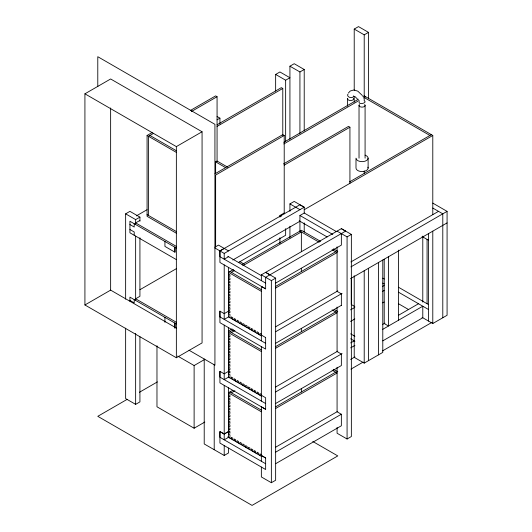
<?xml version="1.0" encoding="UTF-8"?>
<svg xmlns="http://www.w3.org/2000/svg" width="532" height="532" viewBox="0 0 532 532"><rect width="100%" height="100%" fill="white"/><g stroke="black" fill="none" stroke-linecap="round" stroke-linejoin="round"><path stroke-width="0.8" d="M219.929 371.369L219.929 377.141L265.641 403.535M219.929 316.932L219.929 311.16L224.211 313.634L224.211 319.406L228.501 316.932M229.212 431.166L224.211 434.052L224.211 439.831L228.501 437.351L228.501 387.828M214.928 247.985L224.211 253.418L224.211 259.197L228.501 256.717M224.211 325.138L224.211 379.615L228.501 377.141L228.501 327.612M228.501 267.403L228.501 316.892L261.358 335.865L261.358 286.416L265.641 288.889L265.641 277.298L345.647 231.114M261.358 461.271L261.358 455.459L265.641 457.932L265.641 469.523L219.929 443.089L219.929 431.538L224.211 434.019L228.501 431.538M261.358 401.062L261.358 395.249L265.641 397.763L265.641 409.308L261.358 406.834L261.358 456.323L227.782 436.905M261.358 340.852L261.358 335.04L265.641 337.554M261.358 280.637L261.358 274.825L271.36 280.603L275.643 278.13L275.643 480.243L271.36 482.717L261.358 476.945L261.358 467.049M299.928 231.979L299.928 215.52L304.218 213.046L304.218 207.234L294.216 201.422L289.927 203.896L289.927 211.35M353.66 95.826L353.554 96.359A2.979 2.022 10.8 0 1 351.413 97.595L349.843 97.416A3.139 2.128 10.8 0 1 347.702 95.687L347.702 94.603A2.979 2.022 10.8 0 1 348.001 94.131M348.4 93.04L350.209 91.039L353.554 90.021M84.921 93.818L110.636 78.975L202.067 131.763L202.067 342.914L176.358 357.757L84.921 304.969L84.921 93.818L176.358 146.606L202.067 131.763M176.358 233.215L147.071 216.305L147.071 135.474L152.066 132.588M190.642 110.317L215.64 95.88L217.069 96.711L217.069 161.868M153.495 133.412L148.495 136.298L148.495 215.48M191.354 111.554L217.069 96.711M275.643 74.44L279.932 71.966L289.927 77.739L285.644 80.212L275.643 74.44L275.643 91.039M289.927 139.224L289.927 66.187L294.216 63.714L304.218 69.493L304.218 130.952M354.219 90.54L354.219 29.074L358.502 26.6L368.503 32.372L368.503 98.766M217.069 119.8L219.929 118.151L219.929 123.963M289.927 66.187L299.928 71.966L304.218 69.493M354.219 29.074L364.214 34.846L368.503 32.372M217.069 124.754L281.355 87.634L282.785 88.458L282.785 135.474M217.069 126.403L282.785 88.458M125.638 299.17L125.638 213.831L129.928 211.357L139.923 217.129L139.923 221.252M215.64 173.412L215.64 161.868L217.069 161.043L227.782 167.228M136.352 215.892L147.071 209.708M125.638 213.831L135.64 219.603L139.923 217.129M214.928 173.824L282.785 134.649L284.214 135.474L284.214 213.831M284.214 135.474L215.64 175.061L215.64 246.821M139.923 220.428L135.64 222.901L176.358 246.409M283.795 142.317L358.475 99.198M362.784 96.711L364.214 95.886L432.789 135.474L432.789 214.655M283.789 143.966L359.186 100.442M363.489 97.955L365.644 96.711M283.503 163.929L348.5 126.403L349.93 127.228L349.93 183.314M284.214 165.166L349.93 127.228M84.921 304.969L110.636 290.126L176.358 328.064M139.923 289.714L176.358 268.68M214.928 247.161L218.499 245.099L228.501 250.911M279.932 217.129L279.932 215.48L284.214 213.006M224.211 248.431L219.929 250.911L219.929 262.456L265.641 288.849M224.211 253.418L304.218 207.194L299.928 204.76L219.929 250.944L219.929 256.717L265.641 283.11M349.504 181.911L431.359 134.649M304.218 209.708L432.789 135.474M232.783 260.022L299.928 221.252M238.502 262.495L285.644 235.277L285.644 228.68M233.501 269.465L228.501 272.351L261.358 291.323M242.073 264.517L301.358 230.29L320.643 241.422M231.353 272.351L234.213 270.702M242.785 265.754L301.358 231.939L301.358 251.736M337.075 427.455L337.075 433.228L347.077 439.006L351.359 436.526L351.359 234.413L341.358 228.64L261.358 274.825M337.075 231.154L347.077 236.886L351.359 234.413M275.643 283.077L341.358 245.132L341.358 233.628M229.212 310.748L224.211 313.634L224.211 264.929M275.643 286.376L335.645 251.736M275.643 288.025L337.075 252.56L332.074 249.674M228.501 330.951L232.072 328.889M233.501 329.68L228.501 332.6L261.358 351.532M350.927 261.924L438.508 211.357M231.353 332.567L234.925 330.505M350.907 266.884L447.079 211.357L447.079 315.283L432.789 323.529L422.076 317.345M127.228 399.319L97.782 416.323L252.068 505.4L337.787 455.911L312.789 441.48M139.437 392.27L157.392 381.903M177.688 356.054L194.12 365.544L204.833 359.353M350.648 278.582L447.079 222.901M125.638 328.164L125.638 398.588L135.64 404.36L139.923 401.886L139.923 336.729M275.643 326.788L337.787 290.911M275.643 331.742L342.076 293.385M275.643 343.286L341.358 305.348M229.212 370.957L224.211 373.843L219.929 371.329L219.929 382.88L265.641 409.274M275.643 346.585L335.645 311.945M275.643 348.234L337.075 312.769L332.074 309.883M382.694 286.362L384.124 285.538M350.548 309.87L354.837 307.396M382.694 291.31L384.124 290.485M350.548 321.414L354.837 318.941M382.694 302.854L384.124 302.03M232.783 390.342L228.501 392.816L261.358 411.781M231.353 392.816L234.925 390.754M156.973 345.747L156.973 406.781L194.12 428.227L204.833 422.042M350.648 342.914L354.219 340.852M382.787 324.354L384.929 323.117M398.501 315.283L418.504 303.739M275.643 387.003L337.787 351.12M350.648 347.862L354.93 345.388M382.787 329.308L422.787 306.213L422.787 317.757L382.787 340.852M275.643 391.951L342.076 353.6M350.648 359.413L354.93 356.939M275.643 403.495L341.358 365.557L341.358 354.046L337.075 351.572L337.075 307.031M275.643 406.834L335.645 372.194M275.643 408.483L337.075 373.018L332.074 370.132M350.974 369.115L363.17 362.079M382.535 350.901L432.024 322.326M354.219 275.689L354.219 357.351L364.214 363.123L382.787 352.397L382.787 260.022M204.215 358.994L204.215 443.954L224.211 455.459L228.501 452.985L228.501 448.037M275.643 447.213L337.787 411.336M275.643 452.16L341.358 414.222M275.643 463.711L341.358 425.766L341.358 414.262L337.075 411.788L337.075 367.246M354.159 90.001L357.856 91.198L362.418 95.574M429.936 135.474L364.214 97.536L364.214 100.834M432.789 203.111L447.079 211.357M432.789 208.059L442.79 213.831L442.79 317.757M217.069 116.501L219.929 118.151M422.076 236.514L428.506 240.225M341.358 228.674L345.647 231.154M289.927 203.896L299.928 209.668M215.64 161.868L225.641 167.64M304.218 213.006L336.357 231.566M299.928 215.48L332.786 234.452M299.217 220.84L327.074 236.926M149.924 135.474L176.358 150.729M147.071 135.474L176.358 152.385M279.932 215.48L281.355 216.305M333.504 248.843L337.787 251.323M382.787 278.17L384.217 278.994M398.501 287.24L428.506 304.563M299.928 231.114L319.213 242.246M382.787 283.117L384.217 283.942M398.501 292.188L428.506 309.511M398.501 303.739L408.503 309.511M354.837 306.572L351.266 304.503L351.266 278.11M334.216 309.471L337.787 311.533M275.643 278.13L265.641 272.351L269.93 274.864M239.925 261.671L244.215 264.145M227.782 256.271L261.358 275.649M147.071 214.655L176.358 231.566M350.648 333.843L354.93 336.317M350.648 338.791L354.93 341.265M229.93 271.526L261.358 289.674M228.501 274L229.93 274.825L229.93 276.474L228.501 275.649M228.501 277.305L229.93 278.13L229.93 279.779L228.501 278.954M176.358 248.058L129.928 221.252L129.928 232.803L176.358 259.609M228.501 280.603L229.93 281.428L229.93 283.077L228.501 282.253M129.928 224.551L134.21 227.024L134.21 223.726M174.928 252.181L174.928 247.234L174.928 252.181L164.927 246.409L164.927 241.462M228.501 283.902L229.93 284.726L229.93 286.376L228.501 285.551M129.928 229.505L134.21 231.979L134.21 235.277M228.501 287.2L229.93 288.025L229.93 289.674L228.501 288.849M228.501 290.499L229.93 291.323L229.93 292.972L228.501 292.148M228.501 293.797L229.93 294.622L229.93 296.271L228.501 295.446M228.501 297.095L229.93 297.92L229.93 299.569L228.501 298.745M228.501 300.394L229.93 301.218L229.93 302.874L228.501 302.043M228.501 303.699L229.93 304.523L229.93 306.173L228.501 305.348M228.501 306.997L229.93 307.822L229.93 309.471L228.501 308.646M333.504 369.308L337.787 371.782M228.501 310.296L229.93 311.12L229.93 312.769L228.501 311.945M228.501 313.594L229.93 314.419L229.93 317.717M261.358 334.216L259.929 333.391L259.929 335.04M219.929 316.892L265.641 343.326M229.93 331.742L261.358 349.883M228.501 334.216L229.93 335.04L229.93 336.69L228.501 335.865M228.501 337.514L229.93 338.339L229.93 339.988L228.501 339.163M228.501 340.812L229.93 341.637L229.93 343.286L228.501 342.462M228.501 344.111L229.93 344.936L229.93 346.585L228.501 345.76M228.501 347.409L229.93 348.234L229.93 349.883L228.501 349.058M228.501 350.708L229.93 351.532L229.93 353.182L228.501 352.357M176.358 322.292L135.64 298.785L139.923 296.311L139.923 237.751M176.358 323.941L129.928 297.135L129.928 301.258M228.501 354.006L229.93 354.837L229.93 356.487L228.501 355.662M129.928 300.434L134.21 302.908L134.21 299.609M228.501 357.311L229.93 358.136L229.93 359.785L228.501 358.96M228.501 360.61L229.93 361.434L229.93 363.083L228.501 362.259M228.501 363.908L229.93 364.733L229.93 366.382L228.501 365.557M228.501 367.206L229.93 368.031L229.93 369.68L228.501 368.856M228.501 370.505L229.93 371.329L229.93 372.979L228.501 372.154M189.053 350.242L214.928 365.185L214.928 124.335L97.782 56.705L97.782 86.603M228.501 373.803L229.93 374.628L229.93 377.926M261.358 394.425L259.929 393.6L259.929 395.249M228.501 377.102L261.358 396.074L261.358 346.625M229.93 391.991L261.358 410.132M228.501 394.465L229.93 395.289L229.93 396.939L228.501 396.114M228.501 397.763L229.93 398.588L229.93 400.237L228.501 399.412M228.501 401.062L229.93 401.886L229.93 403.535L228.501 402.711M228.501 404.36L229.93 405.185L229.93 406.834L228.501 406.009M228.501 407.658L229.93 408.483L229.93 410.132L228.501 409.308M228.501 410.957L229.93 411.781L229.93 413.437L228.501 412.613M228.501 414.262L229.93 415.086L229.93 416.736L228.501 415.911M228.501 417.56L229.93 418.385L229.93 420.034L228.501 419.209M228.501 420.859L229.93 421.683L229.93 423.332L228.501 422.508M228.501 424.157L229.93 424.982L229.93 426.631L228.501 425.806M228.501 427.455L229.93 428.28L229.93 429.929L228.501 429.105M228.501 430.754L229.93 431.578L229.93 433.228L228.501 432.403M228.501 434.052L229.93 434.877L229.93 438.182M261.358 454.674L259.929 453.849L259.929 455.498M224.211 434.052L219.929 431.578L219.929 437.351L265.641 463.744M261.358 455.498L265.641 457.972M354.831 96.465L357.411 98.965M432.789 231.154L432.789 323.529M428.506 233.628L428.506 321.055M427.076 239.4L427.076 303.739M422.787 236.102L422.787 302.09M398.501 250.126L398.501 320.231M388.506 256.723L388.506 326.003L384.217 323.529L384.217 259.197M378.505 262.495L378.505 354.877M368.503 268.268L368.503 360.649M368.117 158.17L368.117 168.065M365.085 105.376L365.085 158.17M364.214 34.846L364.214 96.265M364.214 170.945L364.214 173.419M364.214 270.741L364.214 363.123M359.027 105.376L359.027 158.17M355.994 158.995L355.994 168.065A6.058 3.498 0 0 0 362.851 171.537A6.058 3.498 0 0 0 367.911 167.161M354.219 96.352L354.219 102.164M347.596 98.779L347.596 106.207M347.077 236.886L347.077 439.006M341.358 305.381L341.358 293.837L337.075 291.363L337.075 246.821M304.218 222.901L304.218 231.979M301.358 268.228L301.358 271.526M301.358 328.444L301.358 331.742M301.358 388.692L301.358 391.991M299.928 71.966L299.928 133.426M289.927 226.226L289.927 237.857M285.644 80.212L285.644 141.678M279.932 237.751L279.932 243.523M271.36 280.603L271.36 482.717M265.641 337.514L265.641 349.098L219.929 322.665L219.929 311.12M258.499 334.216L258.499 332.567L257.069 331.742L257.069 333.391M258.499 394.425L258.499 392.776L257.069 391.951L257.069 393.6M258.499 454.674L258.499 453.025L257.069 452.2L257.069 453.849M255.639 332.567L255.639 330.917L254.216 330.093L254.216 331.742M255.639 392.776L255.639 391.126L254.216 390.302L254.216 391.951M255.639 453.025L255.639 451.375L254.216 450.551L254.216 452.2M252.786 330.917L252.786 329.268L251.357 328.437L251.357 330.093M252.786 391.126L252.786 389.477L251.357 388.653L251.357 390.302M252.786 451.375L252.786 449.726L251.357 448.902L251.357 450.551M249.927 329.268L249.927 327.612L248.497 326.788L248.497 328.437M249.927 389.477L249.927 387.828L248.497 387.003L248.497 388.653M249.927 449.726L249.927 448.077L248.497 447.252L248.497 448.902M247.074 327.612L247.074 325.963L245.644 325.138L245.644 326.788M247.074 387.828L247.074 386.179L245.644 385.354L245.644 387.003M247.074 448.077L247.074 446.428L245.644 445.603L245.644 447.252M244.215 325.963L244.215 324.314L242.785 323.489L242.785 325.138M244.215 386.179L244.215 384.53L242.785 383.705L242.785 385.354M244.215 446.428L244.215 444.779L242.785 443.954L242.785 445.603M241.355 324.314L241.355 322.665L239.925 321.84L239.925 323.489M241.355 384.53L241.355 382.88L239.925 382.056L239.925 383.705M241.355 444.779L241.355 443.129L239.925 442.305L239.925 443.954M238.502 322.665L238.502 321.015L237.073 320.191L237.073 321.84M238.502 382.88L238.502 381.231L237.073 380.407L237.073 382.056M238.502 443.129L238.502 441.48L237.073 440.656L237.073 442.305M235.643 321.015L235.643 319.366L234.213 318.542L234.213 320.191M235.643 381.231L235.643 379.575L234.213 378.751L234.213 380.407M235.643 441.48L235.643 439.831L234.213 439.006L234.213 440.656M232.783 319.366L232.783 317.717L231.353 316.892L231.353 318.542M232.783 379.575L232.783 377.926L231.353 377.102L231.353 378.751M232.783 439.831L232.783 438.182L231.353 437.351L231.353 439.006M224.211 385.354L224.211 434.019M224.211 445.563L224.211 455.459M214.21 364.367L214.21 449.726M194.12 365.544L194.12 428.227M176.358 146.606L176.358 357.757M164.927 317.345L164.927 322.292M135.64 219.603L135.64 224.551M135.64 236.102L135.64 300.434M135.64 333.431L135.64 404.36M110.636 107.956L110.636 290.126M364.679 104.505A3.032 1.749 0 0 1 362.059 107.132A3.032 1.749 0 0 1 359.433 104.505M364.679 101.08A3.139 1.423 -8.9 0 1 364.985 101.379L364.985 102.111A2.979 1.357 -8.9 0 1 362.844 103.348L361.275 103.527A3.139 1.423 -8.9 0 1 359.133 102.776L359.127 102.051A2.979 1.357 -8.9 0 1 359.433 101.679M353.554 98.327A3.032 1.749 0 0 1 350.628 100.528A3.032 1.749 0 0 1 347.702 98.327M365.085 155.138A6.058 3.498 0 0 1 365.085 161.196A6.058 3.498 0 0 1 355.994 158.17M174.928 328.064L174.928 323.117L174.928 328.064"/></g></svg>
